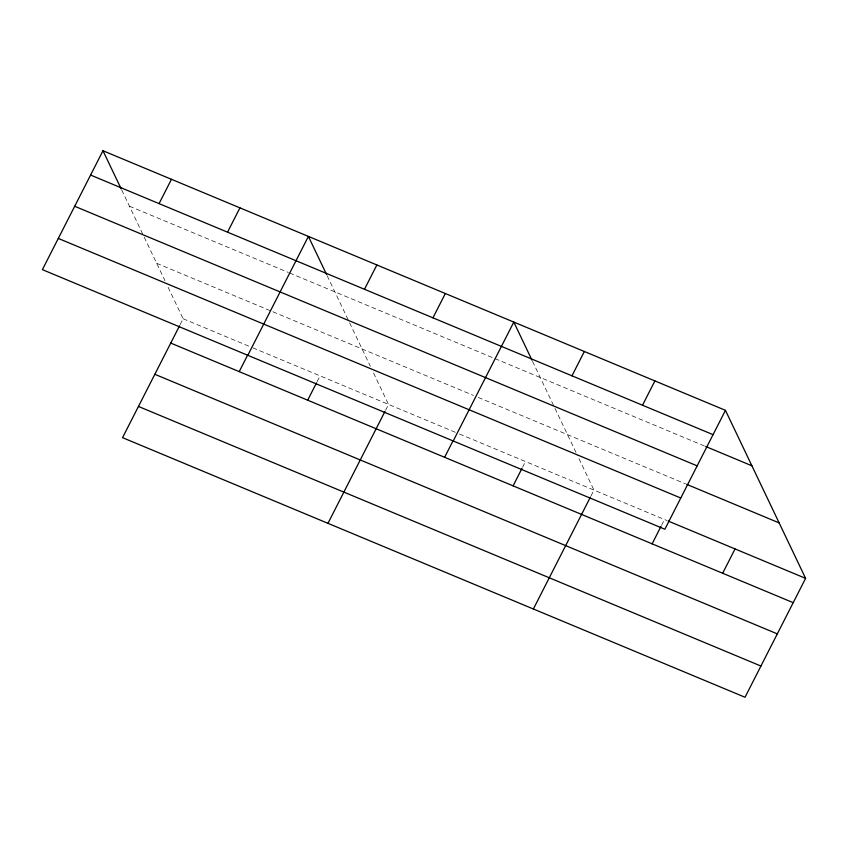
<?xml version="1.0" encoding="UTF-8"?>
<svg xmlns="http://www.w3.org/2000/svg" width="848" height="848" viewBox="0 0 848 848"><rect width="100%" height="100%" fill="white"/><g stroke="black" fill="none" stroke-linecap="round" stroke-linejoin="round"><path stroke-width="0.64" stroke-dasharray="4.24 3.18" d="M180.179 324.551L183.136 318.763L167.151 285.267M317.12 381.664L320.078 375.876M385.596 410.22L388.543 404.432L372.569 370.926M522.538 467.333L525.484 461.535M591.014 495.889L593.96 490.091L577.986 456.595M661.557 525.304L664.503 519.517M129.437 206.191L288.384 272.473M289.603 272.992L493.801 358.142M495.02 358.651L704.465 445.995M156.679 263.315L271.614 311.248M272.844 311.757L473.364 395.38M478.251 397.426L685.491 483.848M183.136 318.763L250.383 346.811M252.831 347.828L455.8 432.469M459.468 434.006L666.941 520.534M532.544 361.343L553.882 406.086M555.027 408.46L577.435 455.44M327.137 275.685L348.475 320.417M349.609 322.802L370.364 366.304M121.72 190.016L143.058 234.748M144.192 237.133L164.947 280.646"/><path stroke-width="1.27" d="M102.979 150.743L42.4 269.643L664.864 529.237L725.453 410.337L102.979 150.743L121.169 188.86M159.064 203.615L171.455 179.299M179.596 325.706L122.547 437.663L745.021 697.257L805.6 578.357L725.453 410.337M227.54 232.161L239.931 207.855M239.21 371.636L247.478 355.429M247.817 355.312L308.396 236.412L326.586 274.529M307.686 400.192L316.537 382.819M364.481 289.274L376.872 264.968M327.964 523.333L385.003 411.375M432.957 317.83L445.338 293.514M444.628 457.295L452.885 441.087M453.224 440.971L513.814 322.07L531.993 360.199M513.104 485.851L521.955 468.488M571.965 375.812L584.357 351.496M533.381 608.991L590.42 497.045M642.519 405.227L654.9 380.911M652.123 543.833L660.963 526.46M722.666 573.248L735.057 548.932M90.598 175.059L713.062 434.653M705.684 446.504L751.9 465.785M74.688 206.265L697.162 465.859M686.71 484.356L779.153 522.909M58.3 238.426L680.774 498.02M668.16 521.032L805.6 578.357M170.745 343.08L793.209 602.674M154.834 374.286L777.309 633.88M138.457 406.446L760.921 666.04"/></g></svg>
